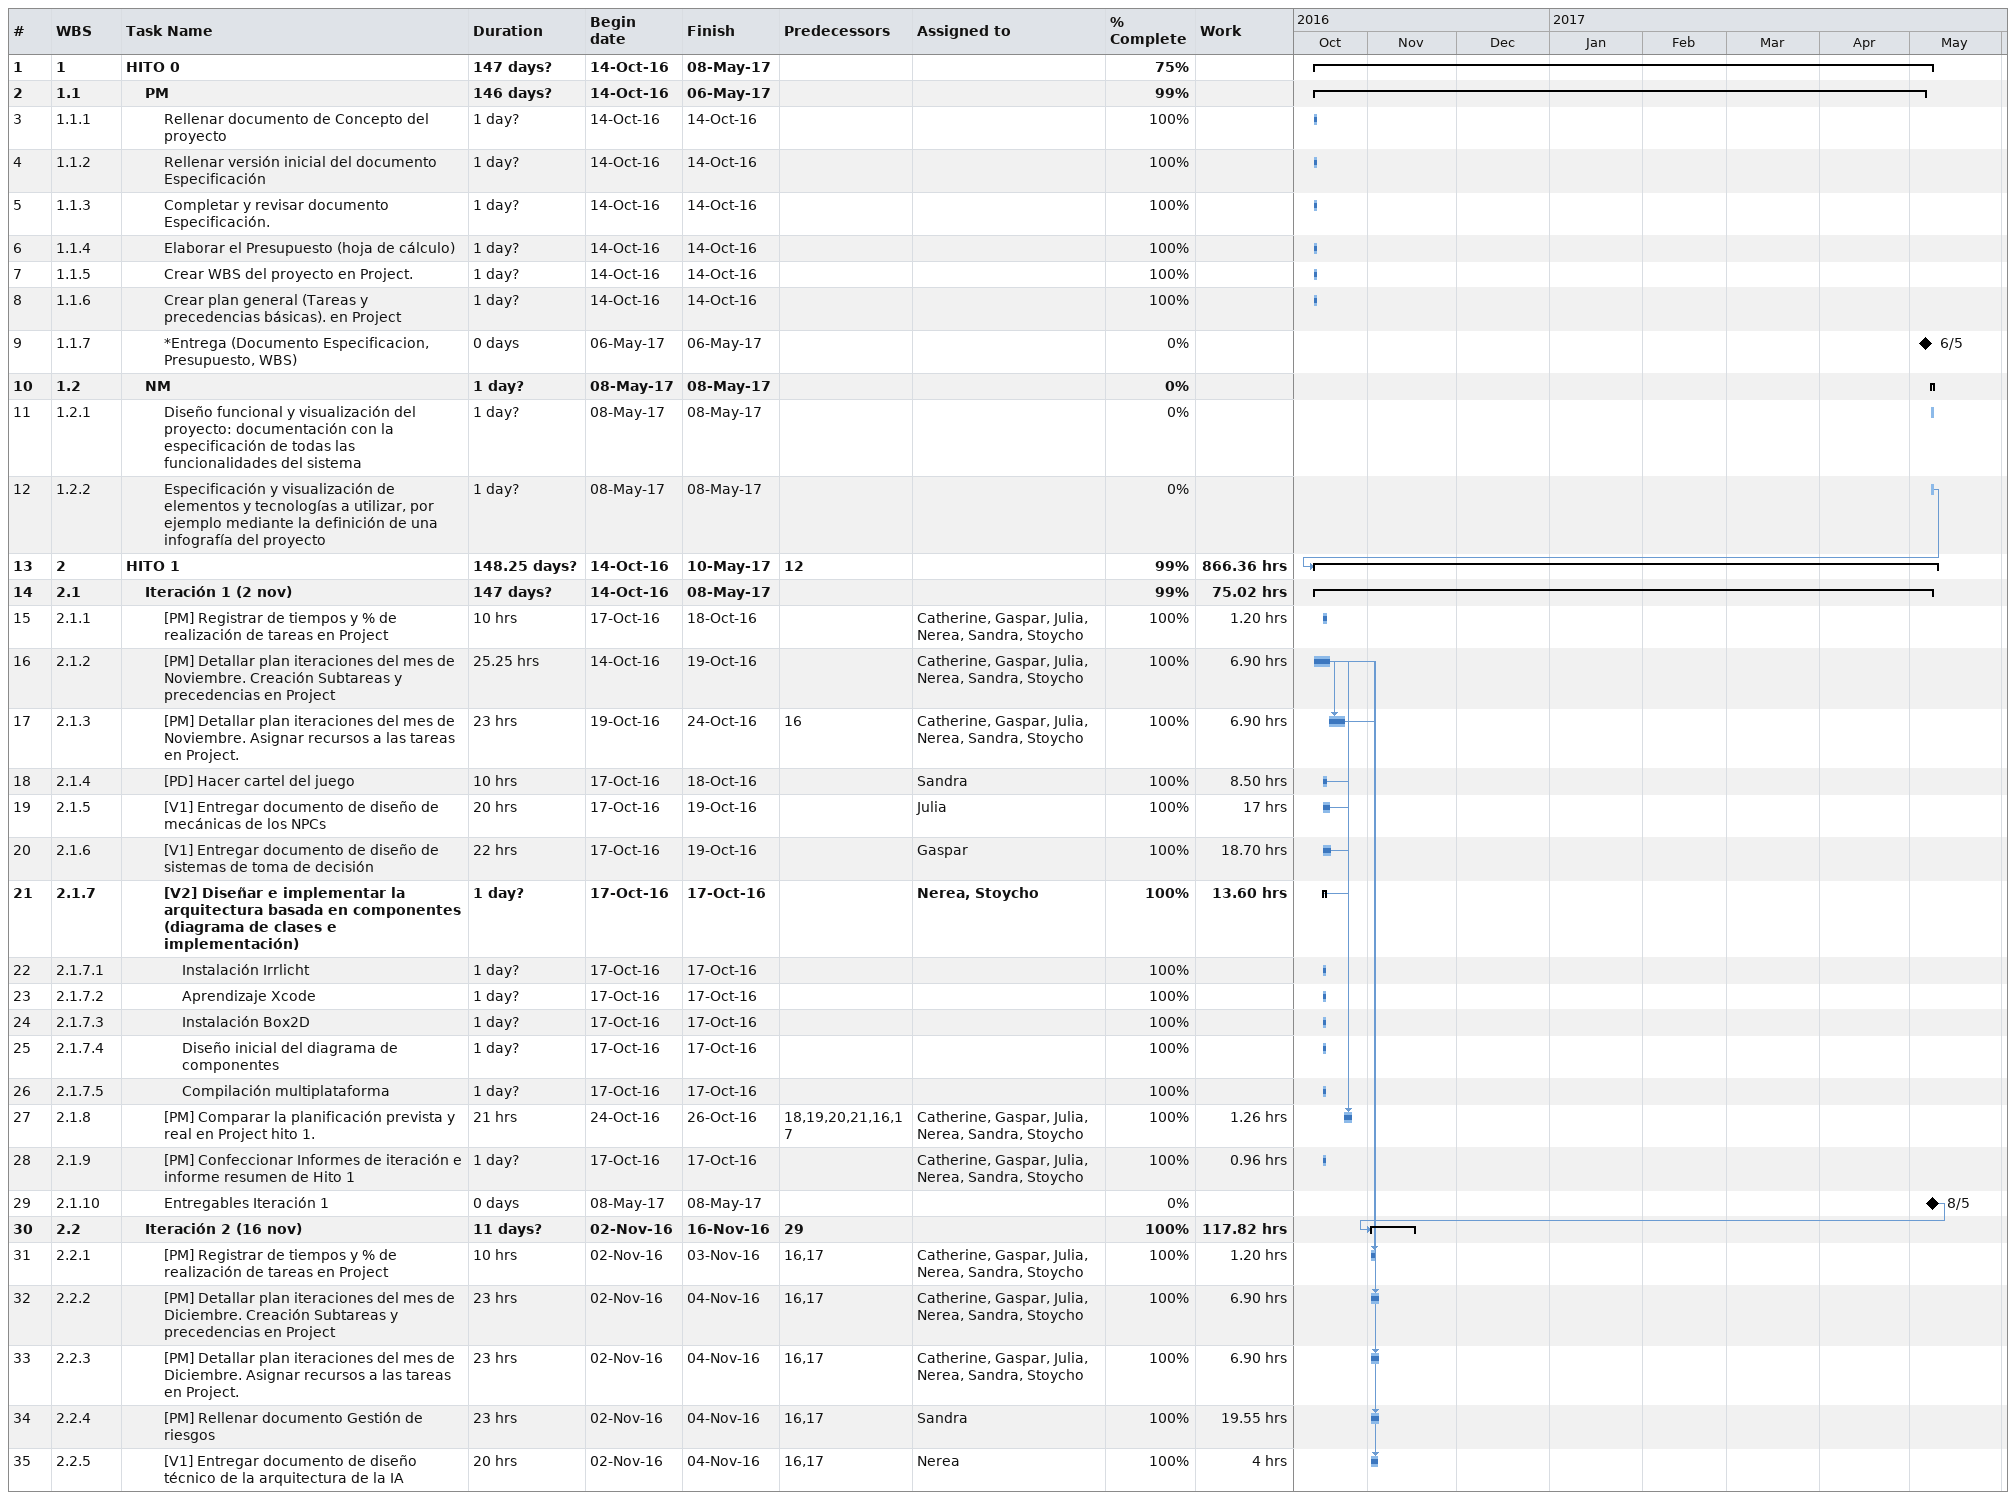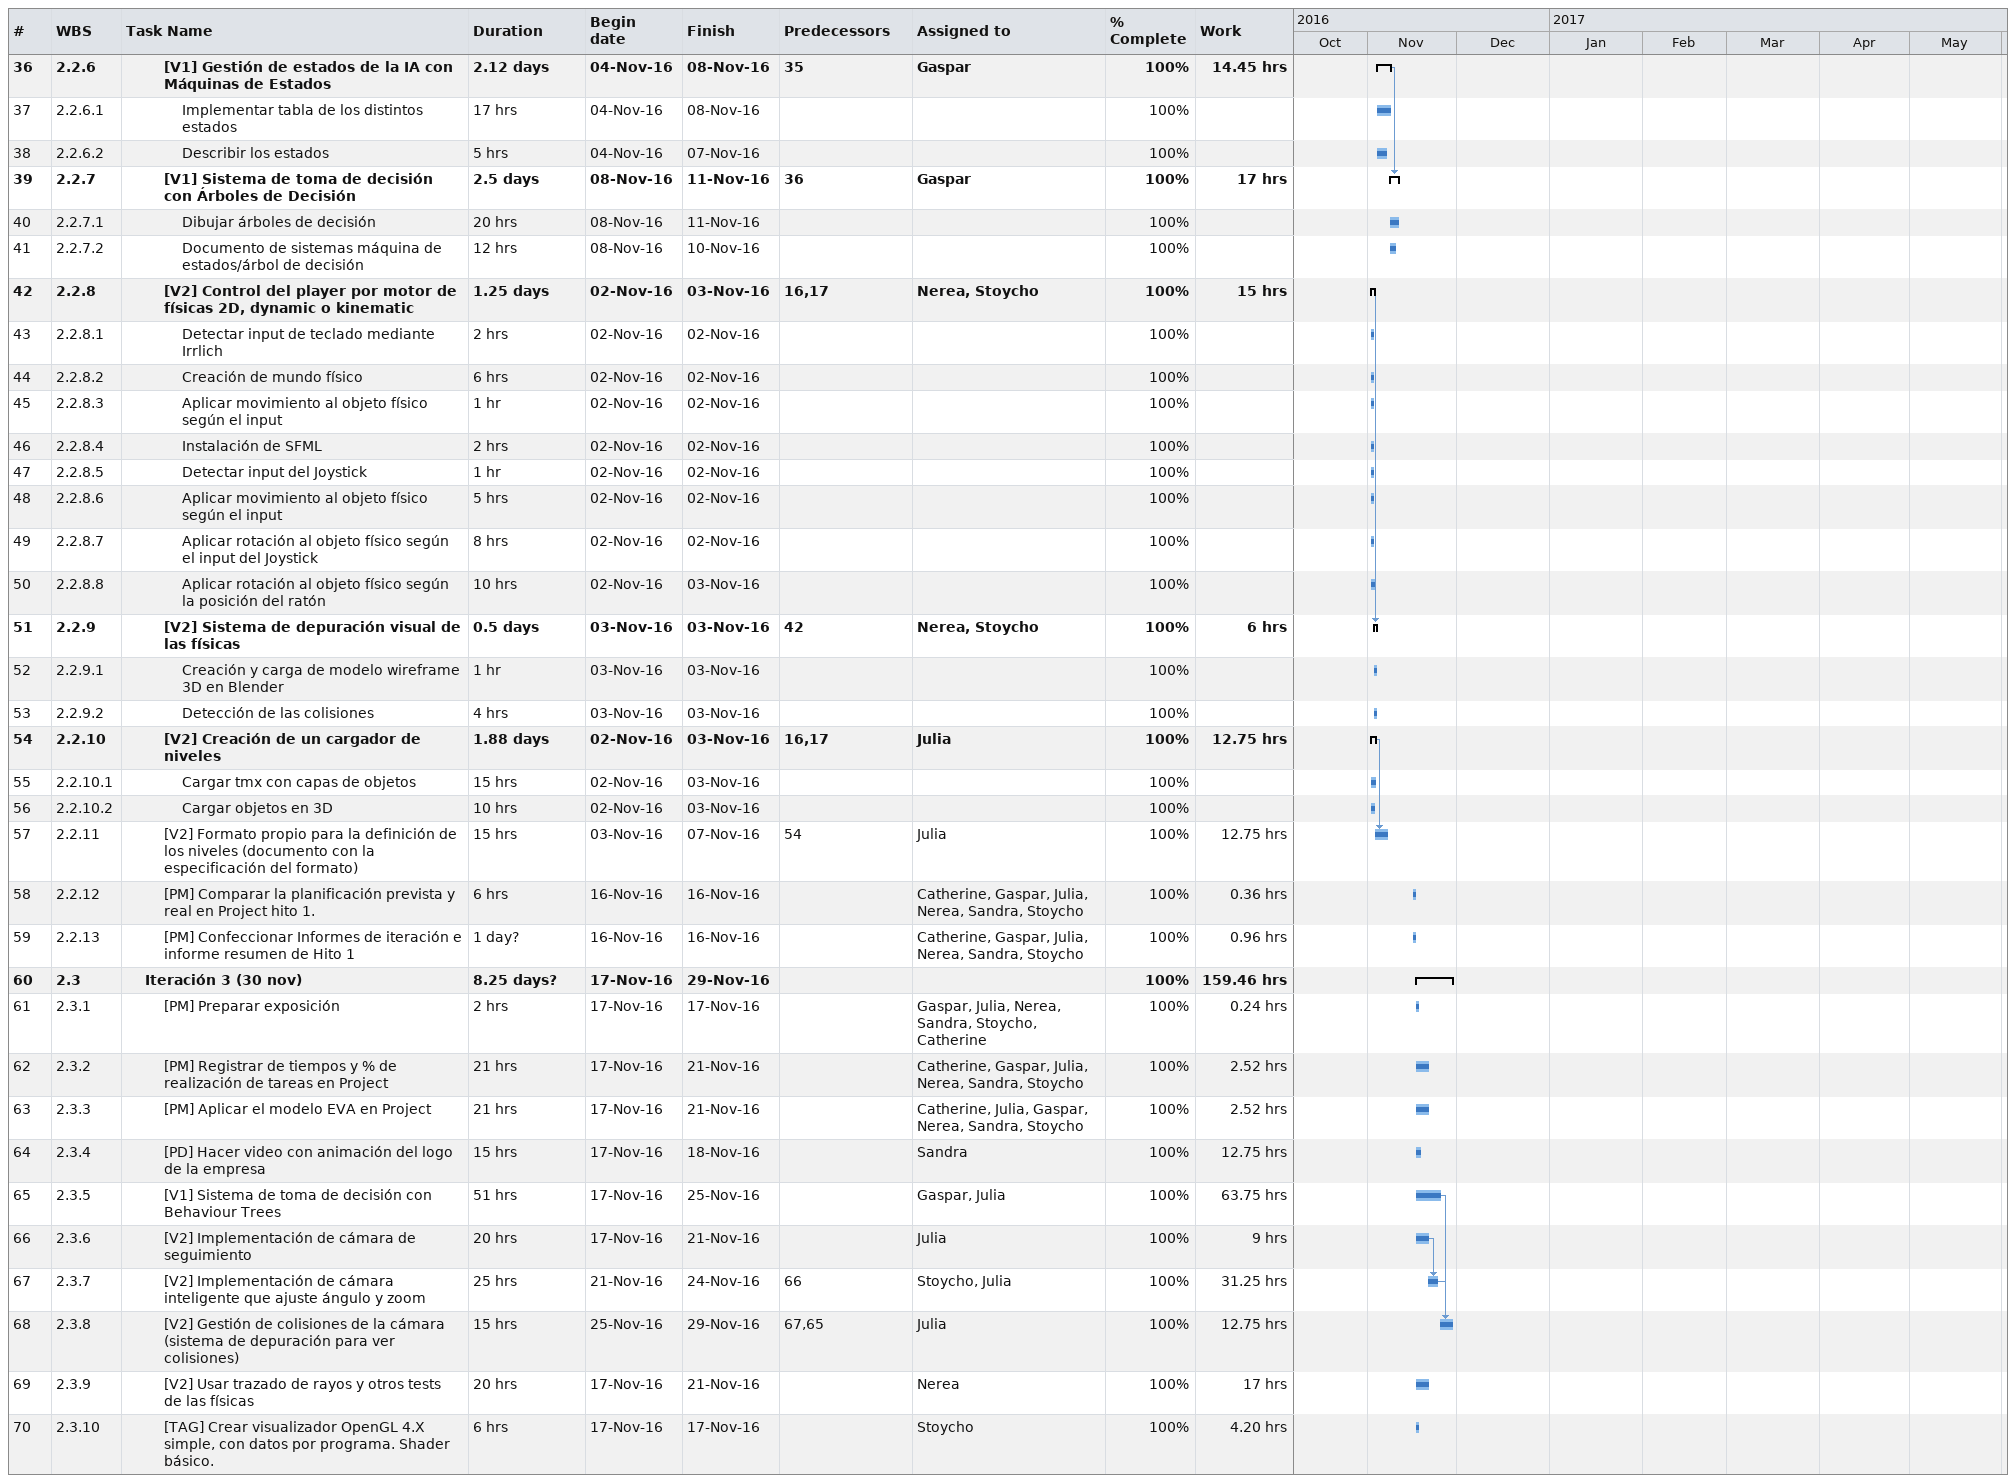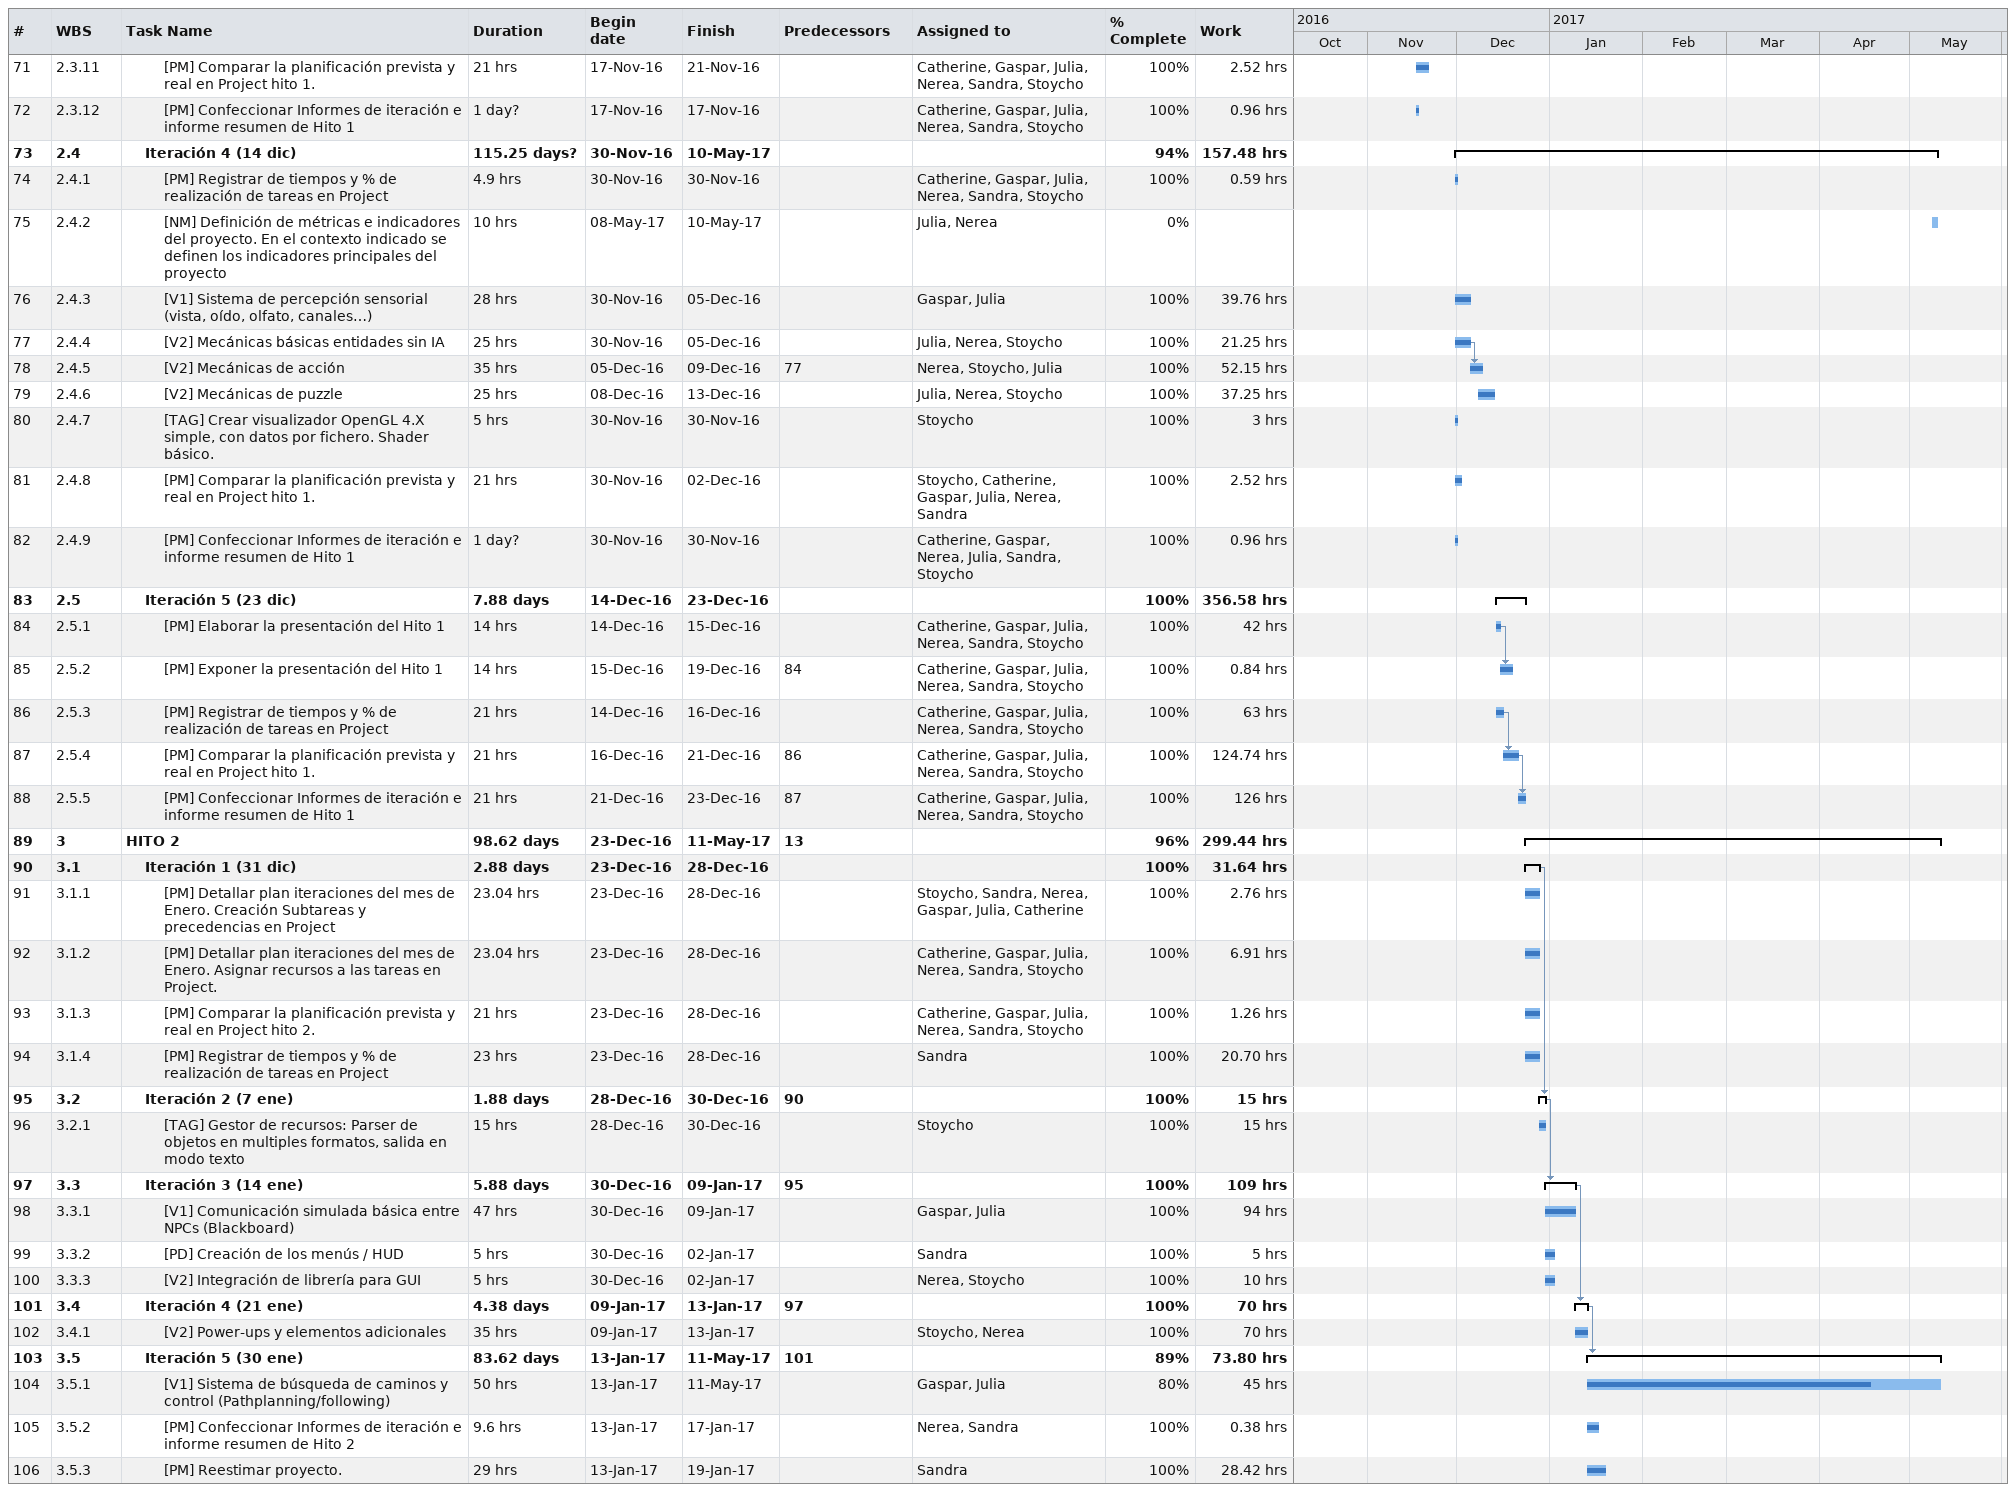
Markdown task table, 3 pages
| ID | WBS | Task | Duration | Start | Finish | Predecessors | Resources | % complete | Work (h) |
|---|---|---|---|---|---|---|---|---|---|
| 1 | 1 | **HITO 0** | 147d? | 2016-10-14 | 2017-05-08 |  |  | 75 |  |
| 2 | 1.1 | **PM** | 146d? | 2016-10-14 | 2017-05-06 |  |  | 99 |  |
| 3 | 1.1.1 | Rellenar documento de Concepto del proyecto | 1d? | 2016-10-14 | 2016-10-14 |  |  | 100 |  |
| 4 | 1.1.2 | Rellenar versión inicial del documento Especificación | 1d? | 2016-10-14 | 2016-10-14 |  |  | 100 |  |
| 5 | 1.1.3 | Completar y revisar documento Especificación. | 1d? | 2016-10-14 | 2016-10-14 |  |  | 100 |  |
| 6 | 1.1.4 | Elaborar el Presupuesto (hoja de cálculo) | 1d? | 2016-10-14 | 2016-10-14 |  |  | 100 |  |
| 7 | 1.1.5 | Crear WBS del proyecto en Project. | 1d? | 2016-10-14 | 2016-10-14 |  |  | 100 |  |
| 8 | 1.1.6 | Crear plan general (Tareas y precedencias básicas). en Project | 1d? | 2016-10-14 | 2016-10-14 |  |  | 100 |  |
| 9 | 1.1.7 | *Entrega (Documento Especificacion, Presupuesto, WBS) | 0d | 2017-05-06 | 2017-05-06 |  |  | 0 |  |
| 10 | 1.2 | **NM** | 1d? | 2017-05-08 | 2017-05-08 |  |  | 0 |  |
| 11 | 1.2.1 | Diseño funcional y visualización del proyecto: documentación con la especificación de todas las funcionalidades del sistema | 1d? | 2017-05-08 | 2017-05-08 |  |  | 0 |  |
| 12 | 1.2.2 | Especificación y visualización de elementos y tecnologías a utilizar, por ejemplo mediante la definición de una infografía del proyecto | 1d? | 2017-05-08 | 2017-05-08 |  |  | 0 |  |
| 13 | 2 | **HITO 1** | 148.25d? | 2016-10-14 | 2017-05-10 | 12 |  | 99 | 866.36 |
| 14 | 2.1 | **Iteración 1 (2 nov)** | 147d? | 2016-10-14 | 2017-05-08 |  |  | 99 | 75.02 |
| 15 | 2.1.1 | [PM] Registrar de tiempos y % de realización de tareas en Project | 10h | 2016-10-17 | 2016-10-18 |  | Catherine, Gaspar, Julia, Nerea, Sandra, Stoycho | 100 | 1.20 |
| 16 | 2.1.2 | [PM] Detallar plan iteraciones del mes de Noviembre. Creación Subtareas y precedencias en Project | 25.25h | 2016-10-14 | 2016-10-19 |  | Catherine, Gaspar, Julia, Nerea, Sandra, Stoycho | 100 | 6.90 |
| 17 | 2.1.3 | [PM] Detallar plan iteraciones del mes de Noviembre. Asignar recursos a las tareas en Project. | 23h | 2016-10-19 | 2016-10-24 | 16 | Catherine, Gaspar, Julia, Nerea, Sandra, Stoycho | 100 | 6.90 |
| 18 | 2.1.4 | [PD] Hacer cartel del juego | 10h | 2016-10-17 | 2016-10-18 |  | Sandra | 100 | 8.50 |
| 19 | 2.1.5 | [V1] Entregar documento de diseño de mecánicas de los NPCs | 20h | 2016-10-17 | 2016-10-19 |  | Julia | 100 | 17 |
| 20 | 2.1.6 | [V1] Entregar documento de diseño de sistemas de toma de decisión | 22h | 2016-10-17 | 2016-10-19 |  | Gaspar | 100 | 18.70 |
| 21 | 2.1.7 | **[V2] Diseñar e implementar la arquitectura basada en componentes (diagrama de clases e implementación)** | 1d? | 2016-10-17 | 2016-10-17 |  | Nerea, Stoycho | 100 | 13.60 |
| 22 | 2.1.7.1 | Instalación Irrlicht | 1d? | 2016-10-17 | 2016-10-17 |  |  | 100 |  |
| 23 | 2.1.7.2 | Aprendizaje Xcode | 1d? | 2016-10-17 | 2016-10-17 |  |  | 100 |  |
| 24 | 2.1.7.3 | Instalación Box2D | 1d? | 2016-10-17 | 2016-10-17 |  |  | 100 |  |
| 25 | 2.1.7.4 | Diseño inicial del diagrama de componentes | 1d? | 2016-10-17 | 2016-10-17 |  |  | 100 |  |
| 26 | 2.1.7.5 | Compilación multiplataforma | 1d? | 2016-10-17 | 2016-10-17 |  |  | 100 |  |
| 27 | 2.1.8 | [PM] Comparar la planificación prevista y real en Project hito 1. | 21h | 2016-10-24 | 2016-10-26 | 18, 19, 20, 21, 16, 17 | Catherine, Gaspar, Julia, Nerea, Sandra, Stoycho | 100 | 1.26 |
| 28 | 2.1.9 | [PM] Confeccionar Informes de iteración e informe resumen de Hito 1 | 1d? | 2016-10-17 | 2016-10-17 |  | Catherine, Gaspar, Julia, Nerea, Sandra, Stoycho | 100 | 0.96 |
| 29 | 2.1.10 | Entregables Iteración 1 | 0d | 2017-05-08 | 2017-05-08 |  |  | 0 |  |
| 30 | 2.2 | **Iteración 2 (16 nov)** | 11d? | 2016-11-02 | 2016-11-16 | 29 |  | 100 | 117.82 |
| 31 | 2.2.1 | [PM] Registrar de tiempos y % de realización de tareas en Project | 10h | 2016-11-02 | 2016-11-03 | 16, 17 | Catherine, Gaspar, Julia, Nerea, Sandra, Stoycho | 100 | 1.20 |
| 32 | 2.2.2 | [PM] Detallar plan iteraciones del mes de Diciembre. Creación Subtareas y precedencias en Project | 23h | 2016-11-02 | 2016-11-04 | 16, 17 | Catherine, Gaspar, Julia, Nerea, Sandra, Stoycho | 100 | 6.90 |
| 33 | 2.2.3 | [PM] Detallar plan iteraciones del mes de Diciembre. Asignar recursos a las tareas en Project. | 23h | 2016-11-02 | 2016-11-04 | 16, 17 | Catherine, Gaspar, Julia, Nerea, Sandra, Stoycho | 100 | 6.90 |
| 34 | 2.2.4 | [PM] Rellenar documento Gestión de riesgos | 23h | 2016-11-02 | 2016-11-04 | 16, 17 | Sandra | 100 | 19.55 |
| 35 | 2.2.5 | [V1] Entregar documento de diseño técnico de la arquitectura de la IA | 20h | 2016-11-02 | 2016-11-04 | 16, 17 | Nerea | 100 | 4 |
| 36 | 2.2.6 | **[V1] Gestión de estados de la IA con Máquinas de Estados** | 2.12d | 2016-11-04 | 2016-11-08 | 35 | Gaspar | 100 | 14.45 |
| 37 | 2.2.6.1 | Implementar tabla de los distintos estados | 17h | 2016-11-04 | 2016-11-08 |  |  | 100 |  |
| 38 | 2.2.6.2 | Describir los estados | 5h | 2016-11-04 | 2016-11-07 |  |  | 100 |  |
| 39 | 2.2.7 | **[V1] Sistema de toma de decisión con Árboles de Decisión** | 2.5d | 2016-11-08 | 2016-11-11 | 36 | Gaspar | 100 | 17 |
| 40 | 2.2.7.1 | Dibujar árboles de decisión | 20h | 2016-11-08 | 2016-11-11 |  |  | 100 |  |
| 41 | 2.2.7.2 | Documento de sistemas máquina de estados/árbol de decisión | 12h | 2016-11-08 | 2016-11-10 |  |  | 100 |  |
| 42 | 2.2.8 | **[V2] Control del player por motor de físicas 2D, dynamic o kinematic** | 1.25d | 2016-11-02 | 2016-11-03 | 16, 17 | Nerea, Stoycho | 100 | 15 |
| 43 | 2.2.8.1 | Detectar input de teclado mediante Irrlich | 2h | 2016-11-02 | 2016-11-02 |  |  | 100 |  |
| 44 | 2.2.8.2 | Creación de mundo físico | 6h | 2016-11-02 | 2016-11-02 |  |  | 100 |  |
| 45 | 2.2.8.3 | Aplicar movimiento al objeto físico según el input | 1h | 2016-11-02 | 2016-11-02 |  |  | 100 |  |
| 46 | 2.2.8.4 | Instalación de SFML | 2h | 2016-11-02 | 2016-11-02 |  |  | 100 |  |
| 47 | 2.2.8.5 | Detectar input del Joystick | 1h | 2016-11-02 | 2016-11-02 |  |  | 100 |  |
| 48 | 2.2.8.6 | Aplicar movimiento al objeto físico según el input | 5h | 2016-11-02 | 2016-11-02 |  |  | 100 |  |
| 49 | 2.2.8.7 | Aplicar rotación al objeto físico según el input del Joystick | 8h | 2016-11-02 | 2016-11-02 |  |  | 100 |  |
| 50 | 2.2.8.8 | Aplicar rotación al objeto físico según la posición del ratón | 10h | 2016-11-02 | 2016-11-03 |  |  | 100 |  |
| 51 | 2.2.9 | **[V2] Sistema de depuración visual de las físicas** | 0.5d | 2016-11-03 | 2016-11-03 | 42 | Nerea, Stoycho | 100 | 6 |
| 52 | 2.2.9.1 | Creación y carga de modelo wireframe 3D en Blender | 1h | 2016-11-03 | 2016-11-03 |  |  | 100 |  |
| 53 | 2.2.9.2 | Detección de las colisiones | 4h | 2016-11-03 | 2016-11-03 |  |  | 100 |  |
| 54 | 2.2.10 | **[V2] Creación de un cargador de niveles** | 1.88d | 2016-11-02 | 2016-11-03 | 16, 17 | Julia | 100 | 12.75 |
| 55 | 2.2.10.1 | Cargar tmx con capas de objetos | 15h | 2016-11-02 | 2016-11-03 |  |  | 100 |  |
| 56 | 2.2.10.2 | Cargar objetos en 3D | 10h | 2016-11-02 | 2016-11-03 |  |  | 100 |  |
| 57 | 2.2.11 | [V2] Formato propio para la definición de los niveles (documento con la especificación del formato) | 15h | 2016-11-03 | 2016-11-07 | 54 | Julia | 100 | 12.75 |
| 58 | 2.2.12 | [PM] Comparar la planificación prevista y real en Project hito 1. | 6h | 2016-11-16 | 2016-11-16 |  | Catherine, Gaspar, Julia, Nerea, Sandra, Stoycho | 100 | 0.36 |
| 59 | 2.2.13 | [PM] Confeccionar Informes de iteración e informe resumen de Hito 1 | 1d? | 2016-11-16 | 2016-11-16 |  | Catherine, Gaspar, Julia, Nerea, Sandra, Stoycho | 100 | 0.96 |
| 60 | 2.3 | **Iteración 3 (30 nov)** | 8.25d? | 2016-11-17 | 2016-11-29 |  |  | 100 | 159.46 |
| 61 | 2.3.1 | [PM] Preparar exposición | 2h | 2016-11-17 | 2016-11-17 |  | Gaspar, Julia, Nerea, Sandra, Stoycho, Catherine | 100 | 0.24 |
| 62 | 2.3.2 | [PM] Registrar de tiempos y % de realización de tareas en Project | 21h | 2016-11-17 | 2016-11-21 |  | Catherine, Gaspar, Julia, Nerea, Sandra, Stoycho | 100 | 2.52 |
| 63 | 2.3.3 | [PM] Aplicar el modelo EVA en Project | 21h | 2016-11-17 | 2016-11-21 |  | Catherine, Julia, Gaspar, Nerea, Sandra, Stoycho | 100 | 2.52 |
| 64 | 2.3.4 | [PD] Hacer video con animación del logo de la empresa | 15h | 2016-11-17 | 2016-11-18 |  | Sandra | 100 | 12.75 |
| 65 | 2.3.5 | [V1] Sistema de toma de decisión con Behaviour Trees | 51h | 2016-11-17 | 2016-11-25 |  | Gaspar, Julia | 100 | 63.75 |
| 66 | 2.3.6 | [V2] Implementación de cámara de seguimiento | 20h | 2016-11-17 | 2016-11-21 |  | Julia | 100 | 9 |
| 67 | 2.3.7 | [V2] Implementación de cámara inteligente que ajuste ángulo y zoom | 25h | 2016-11-21 | 2016-11-24 | 66 | Stoycho, Julia | 100 | 31.25 |
| 68 | 2.3.8 | [V2] Gestión de colisiones de la cámara (sistema de depuración para ver colisiones) | 15h | 2016-11-25 | 2016-11-29 | 67, 65 | Julia | 100 | 12.75 |
| 69 | 2.3.9 | [V2] Usar trazado de rayos y otros tests de las físicas | 20h | 2016-11-17 | 2016-11-21 |  | Nerea | 100 | 17 |
| 70 | 2.3.10 | [TAG] Crear visualizador OpenGL 4.X simple, con datos por programa. Shader básico. | 6h | 2016-11-17 | 2016-11-17 |  | Stoycho | 100 | 4.20 |
| 71 | 2.3.11 | [PM] Comparar la planificación prevista y real en Project hito 1. | 21h | 2016-11-17 | 2016-11-21 |  | Catherine, Gaspar, Julia, Nerea, Sandra, Stoycho | 100 | 2.52 |
| 72 | 2.3.12 | [PM] Confeccionar Informes de iteración e informe resumen de Hito 1 | 1d? | 2016-11-17 | 2016-11-17 |  | Catherine, Gaspar, Julia, Nerea, Sandra, Stoycho | 100 | 0.96 |
| 73 | 2.4 | **Iteración 4 (14 dic)** | 115.25d? | 2016-11-30 | 2017-05-10 |  |  | 94 | 157.48 |
| 74 | 2.4.1 | [PM] Registrar de tiempos y % de realización de tareas en Project | 4.9h | 2016-11-30 | 2016-11-30 |  | Catherine, Gaspar, Julia, Nerea, Sandra, Stoycho | 100 | 0.59 |
| 75 | 2.4.2 | [NM] Definición de métricas e indicadores del proyecto. En el contexto indicado se definen los indicadores principales del proyecto | 10h | 2017-05-08 | 2017-05-10 |  | Julia, Nerea | 0 |  |
| 76 | 2.4.3 | [V1] Sistema de percepción sensorial (vista, oído, olfato, canales…) | 28h | 2016-11-30 | 2016-12-05 |  | Gaspar, Julia | 100 | 39.76 |
| 77 | 2.4.4 | [V2] Mecánicas básicas entidades sin IA | 25h | 2016-11-30 | 2016-12-05 |  | Julia, Nerea, Stoycho | 100 | 21.25 |
| 78 | 2.4.5 | [V2] Mecánicas de acción | 35h | 2016-12-05 | 2016-12-09 | 77 | Nerea, Stoycho, Julia | 100 | 52.15 |
| 79 | 2.4.6 | [V2] Mecánicas de puzzle | 25h | 2016-12-08 | 2016-12-13 |  | Julia, Nerea, Stoycho | 100 | 37.25 |
| 80 | 2.4.7 | [TAG] Crear visualizador OpenGL 4.X simple, con datos por fichero. Shader básico. | 5h | 2016-11-30 | 2016-11-30 |  | Stoycho | 100 | 3 |
| 81 | 2.4.8 | [PM] Comparar la planificación prevista y real en Project hito 1. | 21h | 2016-11-30 | 2016-12-02 |  | Stoycho, Catherine, Gaspar, Julia, Nerea, Sandra | 100 | 2.52 |
| 82 | 2.4.9 | [PM] Confeccionar Informes de iteración e informe resumen de Hito 1 | 1d? | 2016-11-30 | 2016-11-30 |  | Catherine, Gaspar, Nerea, Julia, Sandra, Stoycho | 100 | 0.96 |
| 83 | 2.5 | **Iteración 5 (23 dic)** | 7.88d | 2016-12-14 | 2016-12-23 |  |  | 100 | 356.58 |
| 84 | 2.5.1 | [PM] Elaborar la presentación del Hito 1 | 14h | 2016-12-14 | 2016-12-15 |  | Catherine, Gaspar, Julia, Nerea, Sandra, Stoycho | 100 | 42 |
| 85 | 2.5.2 | [PM] Exponer la presentación del Hito 1 | 14h | 2016-12-15 | 2016-12-19 | 84 | Catherine, Gaspar, Julia, Nerea, Sandra, Stoycho | 100 | 0.84 |
| 86 | 2.5.3 | [PM] Registrar de tiempos y % de realización de tareas en Project | 21h | 2016-12-14 | 2016-12-16 |  | Catherine, Gaspar, Julia, Nerea, Sandra, Stoycho | 100 | 63 |
| 87 | 2.5.4 | [PM] Comparar la planificación prevista y real en Project hito 1. | 21h | 2016-12-16 | 2016-12-21 | 86 | Catherine, Gaspar, Julia, Nerea, Sandra, Stoycho | 100 | 124.74 |
| 88 | 2.5.5 | [PM] Confeccionar Informes de iteración e informe resumen de Hito 1 | 21h | 2016-12-21 | 2016-12-23 | 87 | Catherine, Gaspar, Julia, Nerea, Sandra, Stoycho | 100 | 126 |
| 89 | 3 | **HITO 2** | 98.62d | 2016-12-23 | 2017-05-11 | 13 |  | 96 | 299.44 |
| 90 | 3.1 | **Iteración 1 (31 dic)** | 2.88d | 2016-12-23 | 2016-12-28 |  |  | 100 | 31.64 |
| 91 | 3.1.1 | [PM] Detallar plan iteraciones del mes de Enero. Creación Subtareas y precedencias en Project | 23.04h | 2016-12-23 | 2016-12-28 |  | Stoycho, Sandra, Nerea, Gaspar, Julia, Catherine | 100 | 2.76 |
| 92 | 3.1.2 | [PM] Detallar plan iteraciones del mes de Enero. Asignar recursos a las tareas en Project. | 23.04h | 2016-12-23 | 2016-12-28 |  | Catherine, Gaspar, Julia, Nerea, Sandra, Stoycho | 100 | 6.91 |
| 93 | 3.1.3 | [PM] Comparar la planificación prevista y real en Project hito 2. | 21h | 2016-12-23 | 2016-12-28 |  | Catherine, Gaspar, Julia, Nerea, Sandra, Stoycho | 100 | 1.26 |
| 94 | 3.1.4 | [PM] Registrar de tiempos y % de realización de tareas en Project | 23h | 2016-12-23 | 2016-12-28 |  | Sandra | 100 | 20.70 |
| 95 | 3.2 | **Iteración 2 (7 ene)** | 1.88d | 2016-12-28 | 2016-12-30 | 90 |  | 100 | 15 |
| 96 | 3.2.1 | [TAG] Gestor de recursos: Parser de objetos en multiples formatos, salida en modo texto | 15h | 2016-12-28 | 2016-12-30 |  | Stoycho | 100 | 15 |
| 97 | 3.3 | **Iteración 3 (14 ene)** | 5.88d | 2016-12-30 | 2017-01-09 | 95 |  | 100 | 109 |
| 98 | 3.3.1 | [V1] Comunicación simulada básica entre NPCs (Blackboard) | 47h | 2016-12-30 | 2017-01-09 |  | Gaspar, Julia | 100 | 94 |
| 99 | 3.3.2 | [PD] Creación de los menús / HUD | 5h | 2016-12-30 | 2017-01-02 |  | Sandra | 100 | 5 |
| 100 | 3.3.3 | [V2] Integración de librería para GUI | 5h | 2016-12-30 | 2017-01-02 |  | Nerea, Stoycho | 100 | 10 |
| 101 | 3.4 | **Iteración 4 (21 ene)** | 4.38d | 2017-01-09 | 2017-01-13 | 97 |  | 100 | 70 |
| 102 | 3.4.1 | [V2] Power-ups y elementos adicionales | 35h | 2017-01-09 | 2017-01-13 |  | Stoycho, Nerea | 100 | 70 |
| 103 | 3.5 | **Iteración 5 (30 ene)** | 83.62d | 2017-01-13 | 2017-05-11 | 101 |  | 89 | 73.80 |
| 104 | 3.5.1 | [V1] Sistema de búsqueda de caminos y control (Pathplanning/following) | 50h | 2017-01-13 | 2017-05-11 |  | Gaspar, Julia | 80 | 45 |
| 105 | 3.5.2 | [PM] Confeccionar Informes de iteración e informe resumen de Hito 2 | 9.6h | 2017-01-13 | 2017-01-17 |  | Nerea, Sandra | 100 | 0.38 |
| 106 | 3.5.3 | [PM] Reestimar proyecto. | 29h | 2017-01-13 | 2017-01-19 |  | Sandra | 100 | 28.42 |
